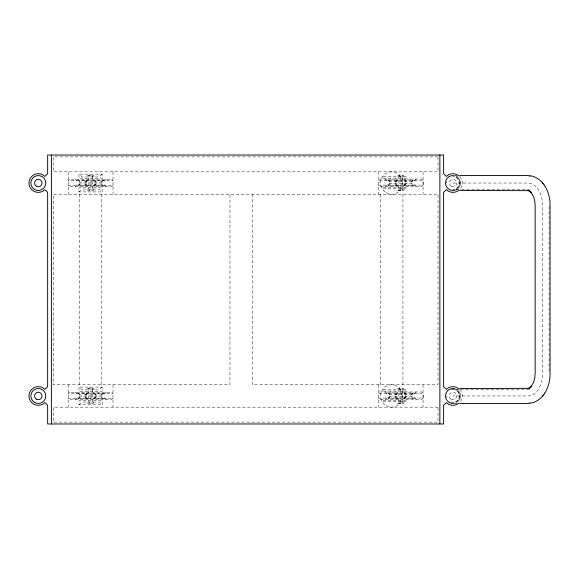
<?xml version="1.0" encoding="UTF-8"?>
<svg xmlns="http://www.w3.org/2000/svg" width="579" height="579" viewBox="0 0 579 579"><rect width="100%" height="100%" fill="white"/><g stroke="black" fill="none" stroke-linecap="round" stroke-linejoin="round"><path stroke-width="0.43" stroke-dasharray="2.9 2.17" d="M446.416 183.036L446.641 181.35M79.504 183.97L77.883 185.837L87.653 185.837L86.039 183.97M78.353 185.837L79.967 183.97M85.569 182.103L87.19 180.235M86.039 182.103L87.653 180.235L77.883 180.235L79.504 182.103M95.166 183.97L93.552 185.837L103.315 185.837L101.701 183.97M94.015 185.837L95.636 183.97M101.231 182.103L102.852 180.235M101.701 182.103L103.315 180.235L93.552 180.235L95.166 182.103M79.504 396.897L77.883 398.765L87.653 398.765L86.039 396.897M78.353 398.765L79.967 396.897M85.569 395.03L87.19 393.163M86.039 395.03L87.653 393.163L77.883 393.163L79.504 395.03M95.166 396.897L93.552 398.765L103.315 398.765L101.701 396.897M94.015 398.765L95.636 396.897M101.231 395.03L102.852 393.163M101.701 395.03L103.315 393.163L93.552 393.163L95.166 395.03M389.624 183.724L388.002 185.591L397.773 185.591L396.152 183.724M388.473 185.591L390.087 183.724M395.689 181.857L397.303 179.989M396.152 181.857L397.773 179.989L388.002 179.989L389.624 181.857M405.286 183.724L403.664 185.591L413.435 185.591L411.821 183.724M404.135 185.591L405.749 183.724M411.351 181.857L412.965 179.989M411.821 181.857L413.435 179.989L403.664 179.989L405.286 181.857M389.624 396.651L388.002 398.518L397.773 398.518L396.152 396.651M388.473 398.518L390.087 396.651M395.689 394.784L397.303 392.917M396.152 394.784L397.773 392.917L388.002 392.917L389.624 394.784M405.286 396.651L403.664 398.518L413.435 398.518L411.821 396.651M404.135 398.518L405.749 396.651M411.351 394.784L412.965 392.917M411.821 394.784L413.435 392.917L403.664 392.917L405.286 394.784M75.19 186.771L77.991 183.97L103.207 183.97L106.015 186.771M84.997 182.103L87.798 179.302L87.798 178.368M96.208 183.97L93.407 186.771L93.407 187.705M106.015 179.302L103.207 182.103L77.991 182.103L75.19 179.302M75.19 399.698L77.991 396.897L103.207 396.897L106.015 399.698M84.997 395.03L87.798 392.229L87.798 391.295M96.208 396.897L93.407 399.698L93.407 400.632M106.015 392.229L103.207 395.03L77.991 395.03L75.19 392.229M385.31 186.525L388.111 183.724L413.326 183.724L416.127 186.525M395.117 181.857L397.918 179.056L397.918 178.122M406.32 183.724L403.52 186.525L403.52 187.458M416.127 179.056L413.326 181.857L388.111 181.857L385.31 179.056M423.133 185.128L421.729 186.525L379.708 186.525L378.304 185.128L423.133 185.128L423.133 180.453L421.729 179.056L379.708 179.056L378.304 180.453L423.133 180.453M385.31 399.452L388.111 396.651L413.326 396.651L416.127 399.452M395.117 394.784L397.918 391.983L397.918 391.042M406.32 396.651L403.52 399.452L403.52 400.386M416.127 391.983L413.326 394.784L388.111 394.784L385.31 391.983M423.133 398.048L421.729 399.452L379.708 399.452L378.304 398.048L423.133 398.048L423.133 393.38L421.729 391.983L379.708 391.983L378.304 393.38L423.133 393.38M78.997 191.91L82.175 189.109L99.031 189.109L102.201 191.91L102.201 187.705L78.997 187.705L78.997 191.91L102.201 191.91M102.201 174.163L99.031 176.964L82.175 176.964L78.997 174.163L78.997 178.368L102.201 178.368L102.201 174.163L78.997 174.163M78.997 404.837L82.175 402.036L99.031 402.036L102.201 404.837L102.201 400.632L78.997 400.632L78.997 404.837L102.201 404.837M102.201 387.09L99.031 389.891L82.175 389.891L78.997 387.09L78.997 391.295L102.201 391.295L102.201 387.09L78.997 387.09M456.216 188.689C461.912 185.736 459.364 176.219 452.952 176.508M456.686 189.507C461.55 186.894 461.55 179.186 456.686 176.566A7.469 7.469 0 0 1 456.686 189.507L454.884 190.252M451.258 402.267A6.528 6.528 0 0 0 452.952 402.492C459.364 402.781 461.912 393.264 456.216 390.311M529.365 389.283L456.353 389.435M528.924 402.412L530.473 402.26M456.353 176.508L457.374 176.508M452.952 183.036L528.012 183.036A22.415 14.584 -90 0 1 542.603 205.451L542.603 373.549A22.415 14.584 90 0 1 528.012 395.964L452.952 395.964M453.581 189.565L452.952 189.565L454.638 189.347A6.528 6.528 0 0 0 454.638 176.733M456.353 189.565L527.874 189.565M451.258 389.653A6.528 6.528 0 0 1 452.952 389.435L453.581 389.435M528.924 176.588L530.473 176.74M452.952 389.435L454.638 389.653A6.528 6.528 0 0 1 454.638 402.267M528.099 189.492L529.365 189.717M456.686 389.493C461.55 392.106 461.55 399.814 456.686 402.434A7.469 7.469 0 0 0 454.884 388.748M406.32 181.857L403.52 179.056L403.52 178.122M395.117 183.724L397.918 186.525L397.918 187.458M406.32 394.784L403.52 391.983L403.52 391.042M395.117 396.651L397.918 399.452L397.918 400.386M96.208 182.103L93.407 179.302L93.407 178.368M84.997 183.97L87.798 186.771L87.798 187.705M96.208 395.03L93.407 392.229L93.407 391.295M84.997 396.897L87.798 399.698L87.798 400.632M411.351 183.724L412.965 185.591M404.135 179.989L405.749 181.857M395.689 183.724L397.303 185.591M388.473 179.989L390.087 181.857M411.351 396.651L412.965 398.518M404.135 392.917L405.749 394.784M395.689 396.651L397.303 398.518M388.473 392.917L390.087 394.784M101.231 183.97L102.852 185.837M94.015 180.235L95.636 182.103M85.569 183.97L87.19 185.837M78.353 180.235L79.967 182.103M101.231 396.897L102.852 398.765M94.015 393.163L95.636 395.03M85.569 396.897L87.19 398.765M78.353 393.163L79.967 395.03M446.416 395.964L446.641 397.65M549.109 206.204L549.109 372.796M423.061 171.833L423.061 194.247M423.061 384.753L423.061 407.167M403.99 188.863L403.99 190.259L397.447 190.259L397.447 188.863M403.99 401.783L403.99 403.187L397.447 403.187L397.447 401.783M403.52 176.718L403.52 175.321L397.918 175.321L397.918 176.718M403.52 389.645L403.52 388.241L397.918 388.241L397.918 389.645M402.933 194.247L402.933 384.753M402.586 176.718L402.586 190.73L398.851 190.73L398.851 176.718M402.586 389.645L402.586 403.65L398.851 403.65L398.851 389.645M402.354 188.863L402.354 190.259M402.354 401.783L402.354 403.187M402.123 175.321L402.123 176.718M402.123 388.241L402.123 389.645M401.189 181.857L401.189 179.989L400.255 179.989L400.255 181.857M401.189 183.724L401.189 185.591L400.255 185.591L400.255 183.724M401.189 394.784L401.189 392.917L400.255 392.917L400.255 394.784M401.189 396.651L401.189 398.518L400.255 398.518L400.255 396.651M400.777 176.718L400.777 178.122M400.777 187.458L400.777 188.863M400.777 389.645L400.777 391.042M400.777 400.386L400.777 401.783M399.315 175.321L399.315 176.718M399.315 388.241L399.315 389.645M399.083 188.863L399.083 190.259M399.083 401.783L399.083 403.187M380.519 194.247L380.519 384.753M378.239 171.833L378.239 194.247M378.239 384.753L378.239 407.167M252.372 194.247L252.372 384.753L438.006 384.753L438.006 194.247L53.246 194.247L53.246 384.753L229.957 384.753L229.957 194.247M113.014 171.833L113.014 194.247M113.014 384.753L113.014 407.167M101.81 194.247L101.81 384.753M93.87 176.964L93.87 175.567L87.335 175.567L87.335 176.964M93.87 389.891L93.87 388.495L87.335 388.495L87.335 389.891M93.407 189.109L93.407 190.505L87.798 190.505L87.798 189.109M93.407 402.036L93.407 403.433L87.798 403.433L87.798 402.036M92.474 189.109L92.474 175.097L88.732 175.097L88.732 189.109M92.474 402.036L92.474 388.024L88.732 388.024L88.732 402.036M92.235 175.567L92.235 176.964M92.235 388.495L92.235 389.891M92.003 189.109L92.003 190.505M92.003 402.036L92.003 403.433M91.069 182.103L91.069 180.235L90.136 180.235L90.136 182.103M91.069 183.97L91.069 185.837L90.136 185.837L90.136 183.97M91.069 395.03L91.069 393.163L90.136 393.163L90.136 395.03M91.069 396.897L91.069 398.765L90.136 398.765L90.136 396.897M89.202 189.109L89.202 190.505M89.202 402.036L89.202 403.433M88.971 175.567L88.971 176.964M88.971 388.495L88.971 389.891M79.395 194.247L79.395 384.753M68.192 171.833L68.192 194.247M68.192 384.753L68.192 407.167M459.567 389.349A9.358 9.358 0 0 1 459.567 402.579M459.567 176.421A9.358 9.358 0 0 1 459.567 189.651M69.589 179.302L68.192 180.706L113.014 180.706L111.617 179.302L69.589 179.302M113.014 185.374L111.617 186.771L69.589 186.771L68.192 185.374L113.014 185.374M69.589 392.229L68.192 393.626L113.014 393.626L111.617 392.229L69.589 392.229M113.014 398.294L111.617 399.698L69.589 399.698L68.192 398.294L113.014 398.294M438.006 156.887L53.246 156.887L53.246 171.833L438.006 171.833L438.006 156.887M406.32 176.718L382.676 176.718L382.676 178.122L406.32 178.122L406.32 176.718M406.32 187.458L382.676 187.458L382.676 188.863L406.32 188.863L406.32 187.458M406.32 389.645L382.676 389.645L382.676 391.042L406.32 391.042L406.32 389.645M406.32 400.386L382.676 400.386L382.676 401.783L406.32 401.783L406.32 400.386M438.006 407.167L53.246 407.167L53.246 422.113L438.006 422.113L438.006 407.167M451.077 399.199A3.735 3.735 0 0 0 456.686 395.964A3.735 3.735 0 0 0 451.077 392.728A3.735 3.735 0 0 0 451.077 399.199M451.077 186.272A3.735 3.735 0 0 0 456.686 183.036A3.735 3.735 0 0 0 451.077 179.801A3.735 3.735 0 0 0 451.077 186.272M386.121 192.742A11.204 11.204 0 0 0 402.933 183.036A11.204 11.204 0 0 0 386.121 173.331A11.204 11.204 0 0 0 386.121 192.742M386.121 405.669A11.204 11.204 0 0 0 402.933 395.964A11.204 11.204 0 0 0 386.121 386.258A11.204 11.204 0 0 0 386.121 405.669"/><path stroke-width="0.87" d="M459.791 403.433L528.171 403.433C542.711 402.861 550.383 386.671 550.05 373.723L550.05 205.277C550.383 192.329 542.711 176.139 528.171 175.567L459.791 175.567M544.151 393.981L544.774 393.141M542.299 396.477L543.001 395.529M455.456 175.567L456.353 175.567M459.791 190.505L529.286 190.65L527.838 190.397L530.328 191.425L529.148 190.737L531.486 192.814L530.784 191.866L533.65 196.889L534.764 201.022L535.155 205.625L535.155 373.375L534.764 377.978L533.65 382.111L530.784 387.134L531.486 386.186L529.148 388.263L530.328 387.575L527.838 388.603L529.286 388.35L459.791 388.495M455.456 403.433L456.353 403.433M542.299 182.523L543.001 183.471M544.151 185.019L544.774 185.859M439.874 155.02L439.874 423.98M51.379 155.02L51.379 423.98M454.247 403.317A7.469 7.469 0 0 1 445.483 395.638A7.469 7.469 0 0 1 454.884 388.748M458.966 403.129A9.358 9.358 0 0 1 446.337 402.579L443.608 405.3L443.608 423.98L47.644 423.98L47.644 405.3L44.923 402.579A9.358 9.358 0 0 1 31.693 402.579A9.358 9.358 0 0 1 31.693 389.349A9.358 9.358 0 0 1 44.923 389.349L47.644 386.627L47.644 192.373L44.923 189.651A9.358 9.358 0 0 1 31.693 189.651A9.358 9.358 0 0 1 31.693 176.421A9.358 9.358 0 0 1 44.923 176.421L47.644 173.7L47.644 155.02L443.608 155.02L443.608 173.7L446.337 176.421A9.358 9.358 0 0 1 458.966 175.871M458.966 388.799A9.358 9.358 0 0 0 446.337 389.349L443.608 386.627L443.608 192.373L446.337 189.651A9.358 9.358 0 0 0 458.966 190.202M454.884 190.252A7.469 7.469 0 0 1 445.483 183.362A7.469 7.469 0 0 1 454.247 175.683M34.566 402.434A7.469 7.469 0 0 0 45.777 395.964A7.469 7.469 0 0 0 34.566 389.493A7.469 7.469 0 0 0 34.566 402.434M34.566 189.507A7.469 7.469 0 0 0 45.777 183.036A7.469 7.469 0 0 0 34.566 176.566A7.469 7.469 0 0 0 34.566 189.507M36.434 399.199A3.735 3.735 0 0 0 42.043 395.964A3.735 3.735 0 0 0 36.434 392.728A3.735 3.735 0 0 0 36.434 399.199M36.434 186.272A3.735 3.735 0 0 0 42.043 183.036A3.735 3.735 0 0 0 36.434 179.801A3.735 3.735 0 0 0 36.434 186.272"/></g></svg>
